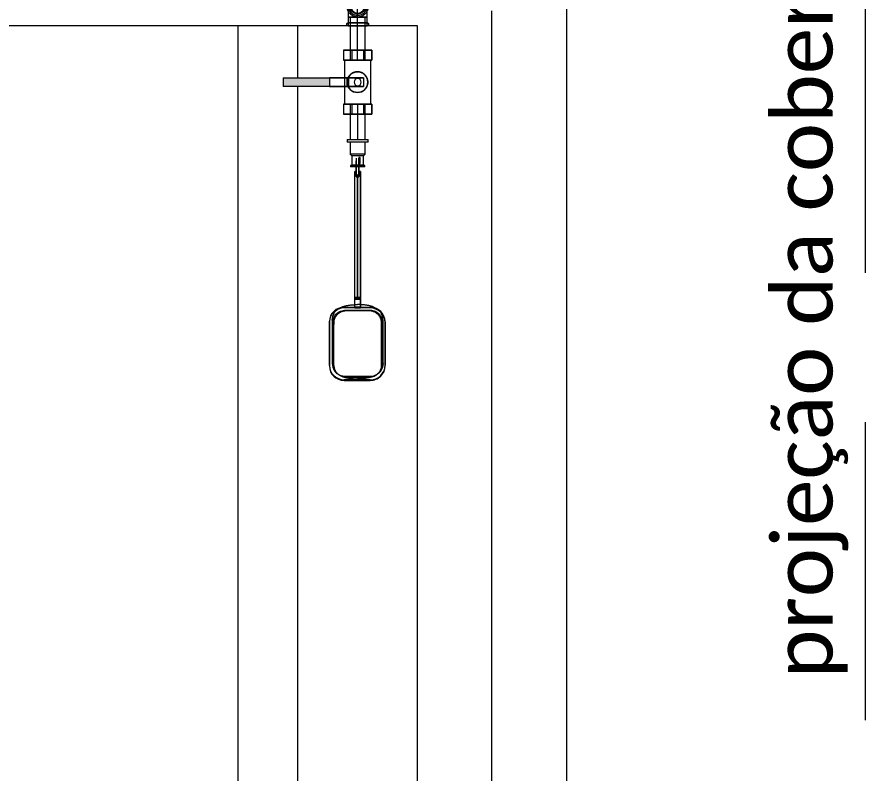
# Model space of a CAD drawing. Header units: metres. Extents: x 149 to 429, y -3 to 162.
# Drawn here: x 347.394 to 348.814, y 101.961 to 103.229 of the extents above; entities that cross this region are included whole.
import ezdxf

# ---------------------------------------------------------------- set-up
doc = ezdxf.new("R2010")
doc.units = ezdxf.units.M
doc.linetypes.add('IMPORT-Dashed _3_', pattern=[0.75, 0.5, -0.25])
doc.layers.add('1053_ARQ_BASE_MATADOURO_dwg', color=7, linetype='Continuous', lineweight=5, true_color=0x767676)
for name, color, linetype, lineweight in [('A-PROJEÇÃO', 7, 'IMPORT-Dashed _3_', 15), ('A-TEXTO1', 7, 'Continuous', 5), ('A-VISTA01', 7, 'Continuous', 20), ('A-VISTA04', 7, 'Continuous', 5), ('A-VISTA06', 7, 'Continuous', 5), ('P-PIPE', 7, 'Continuous', 5), ('P-PIPE-CNTR', 7, 'Continuous', 5), ('P-SANR-FIXT', 7, 'Continuous', 5)]:
    doc.layers.add(name, color=color, linetype=linetype, lineweight=lineweight)
doc.styles.add('Calibri', font='calibri.ttf', dxfattribs={"height": 0.1})

# ---------------------------------------------------------------- blocks, each defined once
blk = doc.blocks.new('RES_Torneira de Boia haste ABS Fortlev - RES_Torneira de Boia haste ABS Fortlev-V104-TÉRREO 1_20 - Dependente 2')
at = {"layer": 'P-SANR-FIXT', "color": 9, "true_color": 0xc0c0c0}
for p, q in [((-0.0178, 0), (-0.0178, -0.0049)), ((0.0178, -0.0049), (0.0178, 0)), ((-0.0178, 0), (0.0178, 0)), ((-0.0178, 0), (0.0178, 0)), ((0.0178, -0.0049), (-0.0178, -0.0049)), ((0.0178, -0.0049), (-0.0178, -0.0049)), ((-0.0128, -0.0049), (-0.0128, -0.025)), ((0.0128, -0.0049), (-0.0128, -0.0049)), ((0.0128, -0.0049), (-0.0128, -0.0049)), ((0.0128, -0.025), (0.0128, -0.0049)), ((-0.0128, -0.025), (-0.01, -0.0278)), ((0.0128, -0.025), (-0.0128, -0.025)), ((0.0128, -0.025), (-0.0128, -0.025)), ((-0.01, -0.0278), (-0.01, -0.0433)), ((0.01, -0.0278), (-0.01, -0.0278)), ((0.01, -0.0278), (-0.01, -0.0278)), ((0.01, -0.0278), (0.0128, -0.025)), ((0.01, -0.0433), (0.01, -0.0278)), ((-0.0025, -0.0317), (-0.0025, -0.0359)), ((-0.0025, -0.0332), (-0.0025, -0.0536)), ((-0.0025, -0.0585), (-0.0025, -0.0359)), ((0.0022, -0.0302), (0.0022, -0.0406)), ((0.0022, -0.0302), (0.0022, -0.0308)), ((0.0022, -0.0308), (0.0022, -0.0352)), ((0.0022, -0.0359), (0.0022, -0.0317)), ((0.0022, -0.0352), (0.0022, -0.0332)), ((0.0022, -0.0401), (0.0022, -0.0352)), ((0.0022, -0.0536), (0.0022, -0.0352)), ((0.0022, -0.0359), (0.0022, -0.0403)), ((0.0022, -0.0403), (0.0022, -0.0401)), ((0.0022, -0.0403), (0.0022, -0.0406)), ((0.0022, -0.0403), (0.0022, -0.0585)), ((0.004, -0.0407), (0.004, -0.0302)), ((0.004, -0.0308), (0.004, -0.0302)), ((0.004, -0.0401), (0.004, -0.0308)), ((0.004, -0.0407), (0.004, -0.0401)), ((-0.01, -0.0433), (-0.0119, -0.0438)), ((-0.0119, -0.0438), (-0.0119, -0.0461)), ((0.0119, -0.0438), (-0.0119, -0.0438)), ((0.0119, -0.0438), (-0.0119, -0.0438)), ((0.0119, -0.0461), (-0.0119, -0.0461)), ((0.0119, -0.0461), (-0.0119, -0.0461)), ((0.01, -0.0433), (-0.01, -0.0433)), ((0.01, -0.0433), (-0.01, -0.0433)), ((-0.0048, -0.0539), (-0.0048, -0.0541)), ((-0.0025, -0.0539), (-0.0048, -0.0539)), ((-0.0048, -0.2664), (-0.0048, -0.0539)), ((-0.0048, -0.0541), (-0.0025, -0.0541)), ((-0.0048, -0.2666), (-0.0048, -0.0541)), ((-0.0025, -0.0536), (-0.0025, -0.0624)), ((-0.0025, -0.0624), (-0.0025, -0.0539)), ((-0.0025, -0.0539), (-0.0025, -0.0541)), ((-0.0025, -0.0541), (-0.0025, -0.0626)), ((0.0022, -0.0541), (0.0022, -0.0539)), ((0.0048, -0.0539), (0.0022, -0.0539)), ((0.0022, -0.0626), (0.0022, -0.0541)), ((0.0022, -0.0541), (0.0048, -0.0541)), ((0.0048, -0.0541), (0.0048, -0.0539)), ((0.0048, -0.2666), (0.0048, -0.0541)), ((0.0119, -0.0438), (0.01, -0.0433)), ((0.0119, -0.0461), (0.0119, -0.0438)), ((-0.0025, -0.0585), (-0.0025, -0.0625)), ((-0.0005, -0.0624), (-0.0025, -0.0624)), ((-0.0025, -0.0626), (-0.0005, -0.0626)), ((0.0005, -0.0597), (-0.0005, -0.0597)), ((-0.0005, -0.0597), (-0.0005, -0.0624)), ((-0.0005, -0.2653), (-0.0005, -0.0597)), ((-0.0005, -0.061), (-0.0005, -0.0626)), ((-0.0005, -0.061), (0.0005, -0.061)), ((-0.0005, -0.2677), (-0.0005, -0.061)), ((-0.0005, -0.2664), (-0.0005, -0.0624)), ((-0.0005, -0.2666), (-0.0005, -0.0626)), ((0.0005, -0.0624), (0.0005, -0.0597)), ((0.0005, -0.2653), (0.0005, -0.0597)), ((0.0005, -0.0626), (0.0005, -0.061)), ((0.0005, -0.2677), (0.0005, -0.061)), ((0.0022, -0.0624), (0.0005, -0.0624)), ((0.0005, -0.2664), (0.0005, -0.0624)), ((0.0005, -0.0626), (0.0022, -0.0626)), ((0.0005, -0.2666), (0.0005, -0.0626)), ((0.0022, -0.0625), (0.0022, -0.0585)), ((0.0048, -0.2652), (-0.0048, -0.2652)), ((-0.0048, -0.2807), (-0.0048, -0.2652)), ((-0.0005, -0.2666), (-0.0048, -0.2666)), ((-0.0048, -0.2677), (0.0048, -0.2677)), ((-0.0048, -0.2832), (-0.0048, -0.2677)), ((-0.0005, -0.2653), (0.0005, -0.2653)), ((-0.0005, -0.2677), (-0.0005, -0.2666)), ((0.0005, -0.2677), (-0.0005, -0.2677)), ((0.0048, -0.2666), (0.0005, -0.2666)), ((0.0005, -0.2666), (0.0005, -0.2677)), ((0.0048, -0.2807), (0.0048, -0.2666)), ((0.0048, -0.2677), (0.0048, -0.2832)), ((-0.0229, -0.2815), (-0.0048, -0.2815)), ((-0.0048, -0.2826), (-0.0229, -0.2826)), ((-0.0048, -0.2807), (0.0048, -0.2807)), ((-0.0048, -0.2815), (-0.0048, -0.2807)), ((-0.0048, -0.2815), (0.0048, -0.2815)), ((-0.0048, -0.2826), (-0.0048, -0.2815)), ((0.0048, -0.2826), (-0.0048, -0.2826)), ((-0.0048, -0.2832), (-0.0048, -0.2826)), ((0.0048, -0.2832), (-0.0048, -0.2832)), ((0.0048, -0.2807), (0.0048, -0.2815)), ((0.0048, -0.2815), (0.0209, -0.2815)), ((0.0048, -0.2815), (0.0048, -0.2826)), ((0.0209, -0.2826), (0.0048, -0.2826)), ((0.0048, -0.2826), (0.0048, -0.2832)), ((-0.0198, -0.2864), (0, -0.2864)), ((0, -0.2875), (-0.0169, -0.2875)), ((0, -0.2864), (0.0198, -0.2864)), ((0.0169, -0.2875), (0, -0.2875)), ((-0.0472, -0.305), (-0.0472, -0.3061)), ((-0.0472, -0.3791), (-0.0472, -0.305)), ((-0.0472, -0.3061), (-0.0472, -0.3802)), ((-0.0427, -0.3029), (-0.0427, -0.3756)), ((-0.0412, -0.3785), (-0.0412, -0.3057)), ((-0.0403, -0.3126), (-0.0403, -0.3777)), ((-0.0399, -0.3068), (-0.0399, -0.3088)), ((0.0399, -0.3795), (0.0399, -0.3068)), ((0.0412, -0.3057), (0.0412, -0.3785)), ((0.0427, -0.3756), (0.0427, -0.3029)), ((0.0461, -0.3069), (0.0461, -0.3058)), ((0.0461, -0.3058), (0.0461, -0.3788)), ((0.0461, -0.3798), (0.0461, -0.3069)), ((-0.0403, -0.3779), (-0.0403, -0.3128)), ((0, -0.3978), (-0.0198, -0.3978)), ((0.0198, -0.3978), (0, -0.3978)), ((0.0209, -0.4031), (-0.0225, -0.4031)), ((-0.0225, -0.4041), (0.0209, -0.4041)), ((-0.0169, -0.3988), (0, -0.3988)), ((0, -0.3988), (0.0169, -0.3988))]:
    blk.add_line(p, q, dxfattribs=at)
at = {"layer": 'P-SANR-FIXT', "color": 254, "true_color": 0xd3d3d3}
for p, q in [((0.0022, -0.0624), (0.0022, -0.0536)), ((0.0022, -0.0539), (0.0022, -0.0624)), ((0.0048, -0.0541), (0.0048, -0.2664)), ((-0.0048, -0.2652), (-0.0048, -0.2677)), ((-0.0048, -0.2666), (-0.0048, -0.2664)), ((-0.0048, -0.2664), (-0.0005, -0.2664)), ((-0.0005, -0.2664), (-0.0005, -0.2653)), ((0.0005, -0.2653), (0.0005, -0.2664)), ((0.0005, -0.2664), (0.0048, -0.2664))]:
    blk.add_line(p, q, dxfattribs=at)
at = {"layer": 'P-SANR-FIXT', "color": 254, "true_color": 0xe0e0e0}
for p, q in [((0.0048, -0.2677), (0.0048, -0.2652)), ((0.0048, -0.2664), (0.0048, -0.2666))]:
    blk.add_line(p, q, dxfattribs=at)
at = {"layer": 'P-SANR-FIXT', "color": 9, "true_color": 0xc0c0c0, "flags": 128}
for points in [[(0.004, -0.0302), (0.0031, -0.0302), (0.0022, -0.0302)], [(0.0022, -0.0406), (0.0031, -0.0407), (0.004, -0.0407)], [(-0.0427, -0.3029), (-0.0424, -0.2996), (-0.0417, -0.2965), (-0.0406, -0.2937), (-0.0393, -0.2914), (-0.038, -0.2894), (-0.0365, -0.2877), (-0.0352, -0.2864), (-0.0338, -0.2853), (-0.0325, -0.2843), (-0.0313, -0.2835), (-0.0301, -0.2829), (-0.029, -0.2823), (-0.0279, -0.2817), (-0.0268, -0.2813), (-0.0258, -0.2809), (-0.0247, -0.2805), (-0.0237, -0.2801), (-0.0227, -0.2798), (-0.0217, -0.2795), (-0.0207, -0.2793), (-0.0196, -0.279), (-0.0186, -0.2788), (-0.0176, -0.2786), (-0.0166, -0.2784), (-0.0155, -0.2782), (-0.0145, -0.278), (-0.0134, -0.2779), (-0.0124, -0.2778), (-0.0113, -0.2776), (-0.0102, -0.2775), (-0.0091, -0.2774), (-0.008, -0.2773), (-0.0069, -0.2772), (-0.0058, -0.2772), (-0.0047, -0.2771), (-0.0036, -0.2771), (-0.0025, -0.277), (-0.0014, -0.277), (-0.0003, -0.277), (0, -0.277)], [(0.0427, -0.3029), (0.0424, -0.2996), (0.0417, -0.2965), (0.0406, -0.2937), (0.0393, -0.2914), (0.038, -0.2894), (0.0365, -0.2877), (0.0352, -0.2864), (0.0338, -0.2853), (0.0325, -0.2843), (0.0313, -0.2835), (0.0301, -0.2829), (0.029, -0.2823), (0.0279, -0.2817), (0.0268, -0.2813), (0.0258, -0.2809), (0.0247, -0.2805), (0.0237, -0.2801), (0.0227, -0.2798), (0.0217, -0.2795), (0.0207, -0.2793), (0.0196, -0.279), (0.0186, -0.2788), (0.0176, -0.2786), (0.0166, -0.2784), (0.0155, -0.2782), (0.0145, -0.278), (0.0134, -0.2779), (0.0124, -0.2778), (0.0113, -0.2776), (0.0102, -0.2775), (0.0091, -0.2774), (0.008, -0.2773), (0.0069, -0.2772), (0.0058, -0.2772), (0.0047, -0.2771), (0.0036, -0.2771), (0.0025, -0.277), (0.0014, -0.277), (0.0003, -0.277), (0, -0.277)], [(-0.0427, -0.3756), (-0.0424, -0.3789), (-0.0417, -0.382), (-0.0406, -0.3848), (-0.0393, -0.3871), (-0.038, -0.3891), (-0.0365, -0.3908), (-0.0352, -0.3921), (-0.034, -0.3931)], [(0.0427, -0.3756), (0.0424, -0.3789), (0.0417, -0.382), (0.0406, -0.3848), (0.0393, -0.3871), (0.038, -0.3891), (0.0365, -0.3908), (0.0352, -0.3921), (0.034, -0.3931)], [(-0.0291, -0.3962), (-0.028, -0.3967), (-0.0269, -0.3972), (-0.0258, -0.3976), (-0.0248, -0.398), (-0.0238, -0.3983), (-0.0227, -0.3987), (-0.0217, -0.3989), (-0.0207, -0.3992), (-0.0197, -0.3995), (-0.0187, -0.3997), (-0.0176, -0.3999), (-0.0166, -0.4001), (-0.0156, -0.4003), (-0.0145, -0.4004), (-0.0135, -0.4006), (-0.0124, -0.4007), (-0.0113, -0.4009), (-0.0103, -0.401), (-0.0092, -0.4011), (-0.0081, -0.4012), (-0.007, -0.4013), (-0.0059, -0.4013), (-0.0048, -0.4014), (-0.0037, -0.4014), (-0.0026, -0.4015), (-0.0015, -0.4015), (-0.0004, -0.4015), (0, -0.4015)], [(0.0291, -0.3962), (0.028, -0.3967), (0.0269, -0.3972), (0.0258, -0.3976), (0.0248, -0.398), (0.0238, -0.3983), (0.0227, -0.3987), (0.0217, -0.3989), (0.0207, -0.3992), (0.0197, -0.3995), (0.0187, -0.3997), (0.0176, -0.3999), (0.0166, -0.4001), (0.0156, -0.4003), (0.0145, -0.4004), (0.0135, -0.4006), (0.0124, -0.4007), (0.0113, -0.4009), (0.0103, -0.401), (0.0092, -0.4011), (0.0081, -0.4012), (0.007, -0.4013), (0.0059, -0.4013), (0.0048, -0.4014), (0.0037, -0.4014), (0.0026, -0.4015), (0.0015, -0.4015), (0.0004, -0.4015), (0, -0.4015)]]:
    blk.add_lwpolyline(points, dxfattribs=at)
at = {"layer": 'P-SANR-FIXT', "color": 9, "true_color": 0xc0c0c0}
for centre, major_axis, start_param, end_param in [((-0.0229, -0.305), (-0.0243, 0), 4.712389, 6.283185), ((-0.0229, -0.3061), (-0.0243, 0), 4.712389, 6.283185), ((0.0209, -0.3058), (0.0252, 0), 0, 1.570796), ((0.0209, -0.3069), (0.0252, 0), 0, 1.570796), ((-0.0162, -0.3128), (-0.0241, 0), 6.10878, 6.283185), ((-0.0225, -0.3791), (0.0248, 0), 3.141593, 4.712389), ((-0.0225, -0.3802), (0.0248, 0), 3.141593, 4.712389), ((-0.0206, -0.3779), (0.0197, 0), 3.141593, 3.414756), ((0.0209, -0.3788), (-0.0252, 0), 1.570796, 3.141593), ((0.0209, -0.3798), (-0.0252, 0), 1.570796, 3.141593)]:
    blk.add_ellipse(centre, major_axis=major_axis, ratio=0.965926, start_param=start_param, end_param=end_param, dxfattribs=at)
for points, knots in [([(-0.0412, -0.3057), (-0.0412, -0.3034), (-0.0403, -0.299), (-0.0371, -0.2937), (-0.033, -0.2902), (-0.0289, -0.288), (-0.0244, -0.2867), (-0.0214, -0.2864), (-0.0198, -0.2864)], [-1, -1, -1, -1, -0.785714, -0.571429, -0.428571, -0.285714, -0.142857, 0, 0, 0, 0]), ([(-0.0169, -0.2875), (-0.0182, -0.2874), (-0.02, -0.2875), (-0.0223, -0.2879), (-0.0241, -0.2883), (-0.0259, -0.2888), (-0.0282, -0.2896), (-0.0305, -0.2908), (-0.0328, -0.2924), (-0.0352, -0.2945), (-0.0376, -0.2977), (-0.0395, -0.3021), (-0.0399, -0.3052), (-0.0399, -0.3068)], [-1, -1, -1, -1, -0.892857, -0.839286, -0.785714, -0.732143, -0.678571, -0.571429, -0.5, -0.428571, -0.285714, -0.142857, 0, 0, 0, 0]), ([(0.0399, -0.3068), (0.0399, -0.3056), (0.0397, -0.3032), (0.0386, -0.2999), (0.0369, -0.2967), (0.0344, -0.2936), (0.0315, -0.2914), (0.0287, -0.2899), (0.0265, -0.2889), (0.0241, -0.2882), (0.021, -0.2876), (0.0186, -0.2874), (0.0169, -0.2875)], [-1, -1, -1, -1, -0.892857, -0.785714, -0.678571, -0.571429, -0.428571, -0.357143, -0.285714, -0.214286, -0.142857, 0, 0, 0, 0]), ([(0.0198, -0.2864), (0.0221, -0.2864), (0.025, -0.2868), (0.0283, -0.2879), (0.0305, -0.2888), (0.0333, -0.2905), (0.0365, -0.2932), (0.0392, -0.297), (0.0408, -0.3012), (0.0412, -0.3042), (0.0412, -0.3057)], [-1, -1, -1, -1, -0.785714, -0.732143, -0.678571, -0.571429, -0.428571, -0.285714, -0.142857, 0, 0, 0, 0]), ([(-0.0198, -0.3978), (-0.0221, -0.3978), (-0.025, -0.3974), (-0.0283, -0.3963), (-0.0305, -0.3954), (-0.0333, -0.3938), (-0.0365, -0.391), (-0.0392, -0.3872), (-0.0408, -0.383), (-0.0412, -0.38), (-0.0412, -0.3785)], [-1, -1, -1, -1, -0.785714, -0.732143, -0.678571, -0.571429, -0.428571, -0.285714, -0.142857, 0, 0, 0, 0]), ([(-0.0395, -0.3831), (-0.0392, -0.3847), (-0.0381, -0.3877), (-0.0352, -0.3918), (-0.032, -0.3945), (-0.0291, -0.3962), (-0.0268, -0.3972), (-0.0244, -0.398), (-0.0211, -0.3987), (-0.0186, -0.3989), (-0.0169, -0.3988)], [-1, -1, -1, -1, -0.833333, -0.666667, -0.5, -0.416667, -0.333333, -0.25, -0.166667, 0, 0, 0, 0]), ([(0.0169, -0.3988), (0.0182, -0.3988), (0.02, -0.3988), (0.0223, -0.3984), (0.0241, -0.398), (0.0259, -0.3975), (0.0282, -0.3967), (0.0305, -0.3955), (0.0328, -0.3939), (0.0352, -0.3918), (0.0376, -0.3886), (0.0395, -0.3842), (0.0399, -0.3811), (0.0399, -0.3795)], [-1, -1, -1, -1, -0.892857, -0.839286, -0.785714, -0.732143, -0.678571, -0.571429, -0.5, -0.428571, -0.285714, -0.142857, 0, 0, 0, 0]), ([(0.0412, -0.3785), (0.0412, -0.3808), (0.0403, -0.3852), (0.0371, -0.3905), (0.033, -0.394), (0.0289, -0.3962), (0.0244, -0.3975), (0.0213, -0.3978), (0.0198, -0.3978)], [-1, -1, -1, -1, -0.785714, -0.571429, -0.428571, -0.285714, -0.142857, 0, 0, 0, 0])]:
    blk.add_open_spline(points, degree=3, knots=knots, dxfattribs=at)
for points in [[(-0.0399, -0.3088), (-0.04, -0.3093), (-0.0402, -0.3105), (-0.0403, -0.3118), (-0.0403, -0.3126)], [(-0.0403, -0.3777), (-0.0403, -0.3779), (-0.0403, -0.3785), (-0.0402, -0.379), (-0.0402, -0.3793)], [(-0.0402, -0.3793), (-0.0402, -0.3799), (-0.04, -0.3812), (-0.0397, -0.3825), (-0.0395, -0.3831)]]:
    blk.add_open_spline(points, degree=3, dxfattribs=at)
blk = doc.blocks.new('Valvula esfera BSP-PN30 - Válvula Esfera BSP - TupyValve - Válvula Esfera BSP TupyValve PN30 Plena-V105-TÉRREO 1_20 - Dependente 2')
at = {"layer": 'P-PIPE', "true_color": 0x7f7f7f}
blk.add_hatch(color=8, dxfattribs=at).paths.add_polyline_path([(-0.0474, 0.0295), (-0.0474, 0.0445), (-0.125, 0.0445), (-0.125, 0.0295)])
at = {"layer": 'P-PIPE'}
for p, q in [((-0.0099, 0.0905), (-0.0237, 0.0905)), ((-0.0237, 0.0905), (-0.0097, 0.0905)), ((-0.0237, 0.0905), (-0.0237, 0.074)), ((-0.0237, 0.0905), (-0.0237, 0.074)), ((-0.0174, 0.0905), (0.0174, 0.0905)), ((-0.0174, 0.0905), (0.0174, 0.0905)), ((0.0097, 0.0905), (-0.0099, 0.0905)), ((-0.0099, 0.0905), (-0.0099, 0.074)), ((-0.0097, 0.0905), (0.0099, 0.0905)), ((-0.0097, 0.0905), (-0.0097, 0.074)), ((0.0237, 0.0905), (0.0097, 0.0905)), ((0.0097, 0.0905), (0.0097, 0.074)), ((0.0099, 0.0905), (0.0237, 0.0905)), ((0.0099, 0.0905), (0.0099, 0.074)), ((0.0237, 0.074), (0.0237, 0.0905)), ((0.0237, 0.0905), (0.0237, 0.074)), ((-0.0097, 0.074), (-0.0237, 0.074)), ((-0.0237, 0.074), (-0.0099, 0.074)), ((-0.0218, 0.074), (-0.0218, 0)), ((-0.0218, 0.074), (0.0218, 0.074)), ((-0.0218, 0.074), (0.0218, 0.074)), ((0.0174, 0.074), (-0.0174, 0.074)), ((0.0174, 0.074), (-0.0174, 0.074)), ((-0.0099, 0.074), (0.0097, 0.074)), ((0.0099, 0.074), (-0.0097, 0.074)), ((0.0097, 0.074), (0.0237, 0.074)), ((0.0237, 0.074), (0.0099, 0.074)), ((0.0218, 0), (0.0218, 0.074)), ((-0.125, 0.0445), (-0.0474, 0.0445)), ((-0.125, 0.0445), (-0.125, 0.0295)), ((-0.0174, 0.0445), (-0.0474, 0.0445)), ((-0.0474, 0.0445), (-0.0154, 0.0445)), ((-0.0474, 0.0445), (-0.0474, 0.0295)), ((0.01, 0.0445), (-0.0174, 0.0445)), ((-0.0174, 0.0295), (-0.0174, 0.0445)), ((-0.0154, 0.0445), (0.01, 0.0445)), ((-0.0154, 0.0445), (-0.0154, 0.0295)), ((0.01, 0.0445), (0.01, 0.0295)), ((0.01, 0.0445), (0.01, 0.0295)), ((-0.0474, 0.0295), (-0.125, 0.0295)), ((-0.0154, 0.0295), (-0.0474, 0.0295)), ((-0.0474, 0.0295), (-0.0174, 0.0295)), ((-0.0174, 0.0295), (0.01, 0.0295)), ((0.01, 0.0295), (-0.0154, 0.0295)), ((-0.0096, 0), (-0.0237, 0)), ((-0.0237, 0), (-0.01, 0)), ((-0.0237, 0), (-0.0237, -0.0165)), ((-0.0237, 0), (-0.0237, -0.0165)), ((0.0218, 0), (-0.0218, 0)), ((0.0218, 0), (-0.0218, 0)), ((-0.0174, 0), (0.0174, 0)), ((-0.0174, 0), (0.0174, 0)), ((-0.01, 0), (0.0096, 0)), ((-0.01, 0), (-0.01, -0.0165)), ((0.01, 0), (-0.0096, 0)), ((-0.0096, 0), (-0.0096, -0.0165)), ((0.0096, 0), (0.0237, 0)), ((0.0096, 0), (0.0096, -0.0165)), ((0.0237, 0), (0.01, 0)), ((0.01, 0), (0.01, -0.0165)), ((0.0237, -0.0165), (0.0237, 0)), ((0.0237, 0), (0.0237, -0.0165)), ((-0.01, -0.0165), (-0.0237, -0.0165)), ((-0.0237, -0.0165), (-0.0096, -0.0165)), ((0.0174, -0.0165), (-0.0174, -0.0165)), ((0.0174, -0.0165), (-0.0174, -0.0165)), ((0.0096, -0.0165), (-0.01, -0.0165)), ((-0.0096, -0.0165), (0.01, -0.0165)), ((0.0237, -0.0165), (0.0096, -0.0165)), ((0.01, -0.0165), (0.0237, -0.0165))]:
    blk.add_line(p, q, dxfattribs=at)
for centre, radius, start, end in [((-0.0003, 0.037), 0.0174, 360, 180), ((0, 0.037), 0.006, 0, 180), ((0, 0.037), 0.006, 360, 180), ((0, 0.037), 0.006, 0, 180), ((0, 0.037), 0.006, 0, 180), ((-0.0003, 0.037), 0.0174, 180, 360), ((0, 0.037), 0.006, 180, 360), ((0, 0.037), 0.006, 180, 360), ((0, 0.037), 0.006, 180, 360), ((0, 0.037), 0.006, 180, 360)]:
    blk.add_arc(centre, radius, start, end, dxfattribs=at)
for points, knots in [([(-0.0177, 0.037), (-0.0177, 0.0381), (-0.0175, 0.0397), (-0.0171, 0.0415), (-0.0169, 0.0424), (-0.0166, 0.0433), (-0.0161, 0.0445), (-0.0154, 0.0458), (-0.0146, 0.047), (-0.0138, 0.0481), (-0.0128, 0.0492), (-0.0114, 0.0505), (-0.0098, 0.0516), (-0.0081, 0.0526), (-0.0067, 0.0532), (-0.0052, 0.0537), (-0.0032, 0.0542), (-0.001, 0.0544), (0.0011, 0.0543), (0.0032, 0.0541), (0.0053, 0.0535), (0.0072, 0.0527), (0.009, 0.0518), (0.0106, 0.0506), (0.012, 0.0493), (0.013, 0.0482), (0.0139, 0.047), (0.0147, 0.0458), (0.0154, 0.0445), (0.016, 0.0431), (0.0164, 0.0417), (0.0168, 0.0397), (0.017, 0.0381), (0.0171, 0.037)], [0, 0, 0, 0, 0.055556, 0.083333, 0.097222, 0.111111, 0.138889, 0.166667, 0.194444, 0.222222, 0.25, 0.277778, 0.333333, 0.361111, 0.388889, 0.416667, 0.444444, 0.5, 0.527778, 0.555556, 0.611111, 0.638889, 0.666667, 0.722222, 0.75, 0.777778, 0.805556, 0.833333, 0.861111, 0.888889, 0.916667, 0.944444, 1, 1, 1, 1]), ([(0.0171, 0.037), (0.017, 0.0359), (0.0168, 0.0343), (0.0164, 0.0323), (0.016, 0.0309), (0.0154, 0.0295), (0.0147, 0.0282), (0.0139, 0.027), (0.013, 0.0258), (0.012, 0.0247), (0.0106, 0.0234), (0.009, 0.0222), (0.0072, 0.0213), (0.0058, 0.0207), (0.0042, 0.0202), (0.0022, 0.0197), (0.0001, 0.0196), (-0.0021, 0.0197), (-0.0042, 0.02), (-0.0062, 0.0206), (-0.0081, 0.0214), (-0.0098, 0.0224), (-0.0114, 0.0235), (-0.0128, 0.0248), (-0.0138, 0.0259), (-0.0146, 0.027), (-0.0154, 0.0282), (-0.0161, 0.0295), (-0.0166, 0.0307), (-0.0169, 0.0316), (-0.0171, 0.0325), (-0.0175, 0.0343), (-0.0177, 0.0359), (-0.0177, 0.037)], [0, 0, 0, 0, 0.055556, 0.083333, 0.111111, 0.138889, 0.166667, 0.194444, 0.222222, 0.25, 0.277778, 0.333333, 0.361111, 0.388889, 0.416667, 0.444444, 0.5, 0.527778, 0.555556, 0.611111, 0.638889, 0.666667, 0.722222, 0.75, 0.777778, 0.805556, 0.833333, 0.861111, 0.888889, 0.902778, 0.916667, 0.944444, 1, 1, 1, 1])]:
    blk.add_open_spline(points, degree=3, knots=knots, dxfattribs=at)
blk = doc.blocks.new('AÇO_Cotovelo 90 45 - AÇO_Cotovelo 90 45-V106-TÉRREO 1_20 - Dependente 2')
at = {"layer": 'P-PIPE'}
for p, q in [((141.5436, 103.2287), (141.5436, 103.2142)), ((141.5594, 103.2287), (141.5436, 103.2287)), ((141.5436, 103.2287), (141.5594, 103.2287)), ((141.5594, 103.2287), (141.5474, 103.2287)), ((141.5715, 103.2287), (141.5594, 103.2287)), ((141.5752, 103.2287), (141.5594, 103.2287)), ((141.5594, 103.2287), (141.5752, 103.2287)), ((141.5752, 103.2142), (141.5752, 103.2287)), ((141.5436, 103.2142), (141.5594, 103.2142)), ((141.5594, 103.2142), (141.5474, 103.2142)), ((141.5594, 103.2142), (141.5752, 103.2142)), ((141.5715, 103.2142), (141.5594, 103.2142))]:
    blk.add_line(p, q, dxfattribs=at)
at = {"layer": 'P-PIPE', "flags": 128}
for points in [[(141.5594, 103.2658), (141.5587, 103.2658), (141.5579, 103.2657), (141.5572, 103.2657), (141.5565, 103.2656), (141.5558, 103.2654), (141.5551, 103.2653), (141.5544, 103.2651), (141.5537, 103.2649), (141.553, 103.2646), (141.5523, 103.2643), (141.5516, 103.264), (141.551, 103.2637), (141.5503, 103.2634), (141.5497, 103.263), (141.5491, 103.2626), (141.5485, 103.2622), (141.5479, 103.2617), (141.5473, 103.2612), (141.5468, 103.2607), (141.5463, 103.2602), (141.5458, 103.2597), (141.5453, 103.2591), (141.5448, 103.2586), (141.5444, 103.258), (141.544, 103.2574), (141.5436, 103.2567), (141.5433, 103.2561), (141.5429, 103.2555), (141.5426, 103.2548), (141.5424, 103.2541), (141.5421, 103.2534), (141.5419, 103.2527), (141.5417, 103.252), (141.5415, 103.2513), (141.5414, 103.2506), (141.5413, 103.2499), (141.5412, 103.2491), (141.5411, 103.2484), (141.5411, 103.2477), (141.5411, 103.2469), (141.5412, 103.2462), (141.5412, 103.2455), (141.5413, 103.2448), (141.5414, 103.244), (141.5416, 103.2433), (141.5418, 103.2426), (141.542, 103.2419), (141.5422, 103.2412), (141.5425, 103.2405), (141.5428, 103.2399), (141.5431, 103.2392), (141.5434, 103.2386), (141.5438, 103.2379), (141.5442, 103.2373), (141.5446, 103.2367), (141.5451, 103.2361), (141.5455, 103.2356), (141.546, 103.235), (141.5465, 103.2345), (141.547, 103.234), (141.5476, 103.2335), (141.5482, 103.233), (141.5488, 103.2326), (141.5494, 103.2322), (141.55, 103.2318), (141.5506, 103.2314), (141.5513, 103.2311), (141.5519, 103.2308), (141.5526, 103.2305), (141.5533, 103.2302), (141.554, 103.23), (141.5547, 103.2298), (141.5554, 103.2296), (141.5561, 103.2295), (141.5568, 103.2294), (141.5576, 103.2293), (141.5583, 103.2292), (141.559, 103.2292), (141.5594, 103.2292)], [(141.5594, 103.2292), (141.5601, 103.2292), (141.5609, 103.2292), (141.5616, 103.2293), (141.5623, 103.2294), (141.563, 103.2295), (141.5638, 103.2297), (141.5645, 103.2299), (141.5652, 103.2301), (141.5659, 103.2304), (141.5665, 103.2306), (141.5672, 103.2309), (141.5679, 103.2313), (141.5685, 103.2316), (141.5691, 103.232), (141.5697, 103.2324), (141.5703, 103.2328), (141.5709, 103.2333), (141.5715, 103.2337), (141.572, 103.2342), (141.5725, 103.2347), (141.573, 103.2353), (141.5735, 103.2358), (141.574, 103.2364), (141.5744, 103.237), (141.5748, 103.2376), (141.5752, 103.2382), (141.5755, 103.2389), (141.5759, 103.2395), (141.5762, 103.2402), (141.5765, 103.2409), (141.5767, 103.2415), (141.5769, 103.2422), (141.5771, 103.2429), (141.5773, 103.2437), (141.5774, 103.2444), (141.5776, 103.2451), (141.5776, 103.2458), (141.5777, 103.2466), (141.5777, 103.2473), (141.5777, 103.248), (141.5777, 103.2487), (141.5776, 103.2495), (141.5775, 103.2502), (141.5774, 103.2509), (141.5772, 103.2516), (141.577, 103.2524), (141.5768, 103.2531), (141.5766, 103.2537), (141.5763, 103.2544), (141.576, 103.2551), (141.5757, 103.2558), (141.5754, 103.2564), (141.575, 103.257), (141.5746, 103.2577), (141.5742, 103.2583), (141.5738, 103.2588), (141.5733, 103.2594), (141.5728, 103.2599), (141.5723, 103.2605), (141.5718, 103.261), (141.5712, 103.2615), (141.5707, 103.2619), (141.5701, 103.2624), (141.5695, 103.2628), (141.5688, 103.2632), (141.5682, 103.2635), (141.5676, 103.2639), (141.5669, 103.2642), (141.5662, 103.2645), (141.5655, 103.2647), (141.5648, 103.265), (141.5641, 103.2652), (141.5634, 103.2653), (141.5627, 103.2655), (141.562, 103.2656), (141.5613, 103.2657), (141.5605, 103.2657), (141.5598, 103.2658), (141.5594, 103.2658)], [(141.5594, 103.2342), (141.5589, 103.2342), (141.5583, 103.2342), (141.5578, 103.2343), (141.5573, 103.2344), (141.5568, 103.2344), (141.5562, 103.2346), (141.5557, 103.2347), (141.5552, 103.2349), (141.5547, 103.235), (141.5542, 103.2352), (141.5537, 103.2355), (141.5533, 103.2357), (141.5528, 103.2359), (141.5523, 103.2362), (141.5519, 103.2365), (141.5515, 103.2368), (141.551, 103.2371), (141.5506, 103.2375), (141.5502, 103.2378), (141.5499, 103.2382), (141.5495, 103.2386), (141.5492, 103.239), (141.5488, 103.2394), (141.5485, 103.2399), (141.5482, 103.2403), (141.5479, 103.2408), (141.5477, 103.2412), (141.5474, 103.2417), (141.5472, 103.2422), (141.547, 103.2427), (141.5468, 103.2432), (141.5467, 103.2437), (141.5465, 103.2442), (141.5464, 103.2447), (141.5463, 103.2452), (141.5462, 103.2457), (141.5462, 103.2463), (141.5461, 103.2468), (141.5461, 103.2473), (141.5461, 103.2479), (141.5461, 103.2484), (141.5462, 103.2489), (141.5463, 103.2495), (141.5463, 103.25), (141.5465, 103.2505), (141.5466, 103.251), (141.5467, 103.2515), (141.5469, 103.252), (141.5471, 103.2525), (141.5473, 103.253), (141.5475, 103.2535), (141.5478, 103.254), (141.5481, 103.2544), (141.5484, 103.2549), (141.5487, 103.2553), (141.549, 103.2557), (141.5493, 103.2561), (141.5497, 103.2565), (141.55, 103.2569), (141.5504, 103.2573), (141.5508, 103.2576), (141.5512, 103.258), (141.5517, 103.2583), (141.5521, 103.2586), (141.5526, 103.2589), (141.553, 103.2591), (141.5535, 103.2594), (141.554, 103.2596), (141.5545, 103.2598), (141.555, 103.26), (141.5555, 103.2602), (141.556, 103.2603), (141.5565, 103.2605), (141.557, 103.2606), (141.5575, 103.2607), (141.5581, 103.2607), (141.5586, 103.2608), (141.5591, 103.2608), (141.5594, 103.2608)], [(141.5594, 103.2608), (141.5599, 103.2608), (141.5605, 103.2607), (141.561, 103.2607), (141.5615, 103.2606), (141.5621, 103.2605), (141.5626, 103.2604), (141.5631, 103.2603), (141.5636, 103.2601), (141.5641, 103.2599), (141.5646, 103.2597), (141.5651, 103.2595), (141.5655, 103.2593), (141.566, 103.259), (141.5665, 103.2588), (141.5669, 103.2585), (141.5674, 103.2582), (141.5678, 103.2578), (141.5682, 103.2575), (141.5686, 103.2571), (141.5689, 103.2568), (141.5693, 103.2564), (141.5697, 103.256), (141.57, 103.2555), (141.5703, 103.2551), (141.5706, 103.2547), (141.5709, 103.2542), (141.5711, 103.2538), (141.5714, 103.2533), (141.5716, 103.2528), (141.5718, 103.2523), (141.572, 103.2518), (141.5721, 103.2513), (141.5723, 103.2508), (141.5724, 103.2503), (141.5725, 103.2497), (141.5726, 103.2492), (141.5727, 103.2487), (141.5727, 103.2482), (141.5727, 103.2476), (141.5727, 103.2471), (141.5727, 103.2466), (141.5726, 103.246), (141.5726, 103.2455), (141.5725, 103.245), (141.5724, 103.2445), (141.5722, 103.2439), (141.5721, 103.2434), (141.5719, 103.2429), (141.5717, 103.2424), (141.5715, 103.2419), (141.5713, 103.2415), (141.571, 103.241), (141.5708, 103.2405), (141.5705, 103.2401), (141.5702, 103.2397), (141.5698, 103.2392), (141.5695, 103.2388), (141.5691, 103.2384), (141.5688, 103.238), (141.5684, 103.2377), (141.568, 103.2373), (141.5676, 103.237), (141.5672, 103.2367), (141.5667, 103.2364), (141.5663, 103.2361), (141.5658, 103.2358), (141.5653, 103.2356), (141.5649, 103.2353), (141.5644, 103.2351), (141.5639, 103.235), (141.5634, 103.2348), (141.5628, 103.2346), (141.5623, 103.2345), (141.5618, 103.2344), (141.5613, 103.2343), (141.5608, 103.2343), (141.5602, 103.2342), (141.5597, 103.2342), (141.5594, 103.2342)], [(141.5436, 103.2475), (141.5436, 103.2474), (141.5436, 103.2473), (141.5436, 103.2472), (141.5436, 103.2471), (141.5436, 103.2469), (141.5436, 103.2468), (141.5436, 103.2465), (141.5436, 103.2463), (141.5436, 103.246), (141.5436, 103.2457), (141.5436, 103.2454), (141.5436, 103.245), (141.5436, 103.2446), (141.5436, 103.2442), (141.5436, 103.2438), (141.5436, 103.2433), (141.5436, 103.2428), (141.5436, 103.2423), (141.5436, 103.2418), (141.5436, 103.2412), (141.5436, 103.2407), (141.5436, 103.2401), (141.5436, 103.2395), (141.5436, 103.2388), (141.5436, 103.2382), (141.5436, 103.2375), (141.5436, 103.2369), (141.5436, 103.2362), (141.5436, 103.2355), (141.5436, 103.2348), (141.5436, 103.2341), (141.5436, 103.2334), (141.5436, 103.2326), (141.5436, 103.2319), (141.5436, 103.2311), (141.5436, 103.2304), (141.5436, 103.2296), (141.5436, 103.2289), (141.5436, 103.2287)], [(141.5752, 103.2287), (141.5752, 103.2294), (141.5752, 103.2302), (141.5752, 103.2309), (141.5752, 103.2317), (141.5752, 103.2324), (141.5752, 103.2332), (141.5752, 103.2339), (141.5752, 103.2346), (141.5752, 103.2353), (141.5752, 103.236), (141.5752, 103.2367), (141.5752, 103.2374), (141.5752, 103.238), (141.5752, 103.2387), (141.5752, 103.2393), (141.5752, 103.2399), (141.5752, 103.2405), (141.5752, 103.2411), (141.5752, 103.2416), (141.5752, 103.2422), (141.5752, 103.2427), (141.5752, 103.2432), (141.5752, 103.2436), (141.5752, 103.2441), (141.5752, 103.2445), (141.5752, 103.2449), (141.5752, 103.2453), (141.5752, 103.2456), (141.5752, 103.2459), (141.5752, 103.2462), (141.5752, 103.2465), (141.5752, 103.2467), (141.5752, 103.2469), (141.5752, 103.2471), (141.5752, 103.2472), (141.5752, 103.2473), (141.5752, 103.2474), (141.5752, 103.2475)], [(141.5411, 103.2167), (141.5411, 103.2168), (141.5411, 103.2169), (141.5411, 103.217), (141.5411, 103.2171), (141.5412, 103.2172), (141.5412, 103.2173), (141.5412, 103.2174), (141.5412, 103.2175), (141.5413, 103.2176), (141.5413, 103.2177), (141.5413, 103.2177), (141.5414, 103.2178), (141.5414, 103.2179), (141.5415, 103.218), (141.5415, 103.2181), (141.5416, 103.2182), (141.5417, 103.2183), (141.5417, 103.2183), (141.5418, 103.2184), (141.5419, 103.2185), (141.5419, 103.2185), (141.542, 103.2186), (141.5421, 103.2187), (141.5422, 103.2187), (141.5423, 103.2188), (141.5423, 103.2188), (141.5424, 103.2189), (141.5425, 103.2189), (141.5426, 103.219), (141.5427, 103.219), (141.5428, 103.219), (141.5429, 103.2191), (141.543, 103.2191), (141.5431, 103.2191), (141.5432, 103.2191), (141.5433, 103.2192), (141.5434, 103.2192), (141.5435, 103.2192), (141.5436, 103.2192), (141.5436, 103.2192)], [(141.5436, 103.2142), (141.5435, 103.2142), (141.5434, 103.2142), (141.5433, 103.2142), (141.5432, 103.2142), (141.5431, 103.2142), (141.543, 103.2143), (141.5429, 103.2143), (141.5428, 103.2143), (141.5427, 103.2143), (141.5426, 103.2144), (141.5425, 103.2144), (141.5425, 103.2145), (141.5424, 103.2145), (141.5423, 103.2146), (141.5422, 103.2146), (141.5421, 103.2147), (141.542, 103.2147), (141.542, 103.2148), (141.5419, 103.2149), (141.5418, 103.2149), (141.5417, 103.215), (141.5417, 103.2151), (141.5416, 103.2152), (141.5416, 103.2153), (141.5415, 103.2153), (141.5415, 103.2154), (141.5414, 103.2155), (141.5414, 103.2156), (141.5413, 103.2157), (141.5413, 103.2158), (141.5412, 103.2159), (141.5412, 103.216), (141.5412, 103.2161), (141.5412, 103.2162), (141.5411, 103.2163), (141.5411, 103.2164), (141.5411, 103.2165), (141.5411, 103.2166), (141.5411, 103.2167), (141.5411, 103.2167)], [(141.5594, 103.2192), (141.5588, 103.2192), (141.5581, 103.2192), (141.5575, 103.2192), (141.5569, 103.2192), (141.5563, 103.2192), (141.5557, 103.2192), (141.555, 103.2192), (141.5544, 103.2192), (141.5538, 103.2192), (141.5533, 103.2192), (141.5527, 103.2192), (141.5521, 103.2192), (141.5516, 103.2192), (141.551, 103.2192), (141.5505, 103.2192), (141.55, 103.2192), (141.5495, 103.2192), (141.549, 103.2192), (141.5485, 103.2192), (141.5481, 103.2192), (141.5476, 103.2192), (141.5472, 103.2192), (141.5468, 103.2192), (141.5465, 103.2192), (141.5461, 103.2192), (141.5458, 103.2192), (141.5455, 103.2192), (141.5452, 103.2192), (141.5449, 103.2192), (141.5447, 103.2192), (141.5445, 103.2192), (141.5443, 103.2192), (141.5441, 103.2192), (141.544, 103.2192), (141.5438, 103.2192), (141.5437, 103.2192), (141.5437, 103.2192), (141.5436, 103.2192)], [(141.5436, 103.2192), (141.5437, 103.2192), (141.5437, 103.2192), (141.5438, 103.2192), (141.5439, 103.2192), (141.5441, 103.2192), (141.5442, 103.2192), (141.5444, 103.2192), (141.5446, 103.2192), (141.5449, 103.2192), (141.5451, 103.2192), (141.5454, 103.2192), (141.5457, 103.2192), (141.546, 103.2192), (141.5464, 103.2192), (141.5467, 103.2192), (141.5471, 103.2192), (141.5475, 103.2192), (141.548, 103.2192), (141.5484, 103.2192), (141.5489, 103.2192), (141.5493, 103.2192), (141.5498, 103.2192), (141.5503, 103.2192), (141.5509, 103.2192), (141.5514, 103.2192), (141.552, 103.2192), (141.5525, 103.2192), (141.5531, 103.2192), (141.5537, 103.2192), (141.5543, 103.2192), (141.5549, 103.2192), (141.5555, 103.2192), (141.5561, 103.2192), (141.5567, 103.2192), (141.5573, 103.2192), (141.558, 103.2192), (141.5586, 103.2192), (141.5592, 103.2192), (141.5594, 103.2192)], [(141.5594, 103.2142), (141.5588, 103.2142), (141.5581, 103.2142), (141.5575, 103.2142), (141.5569, 103.2142), (141.5563, 103.2142), (141.5557, 103.2142), (141.555, 103.2142), (141.5544, 103.2142), (141.5538, 103.2142), (141.5533, 103.2142), (141.5527, 103.2142), (141.5521, 103.2142), (141.5516, 103.2142), (141.551, 103.2142), (141.5505, 103.2142), (141.55, 103.2142), (141.5495, 103.2142), (141.549, 103.2142), (141.5485, 103.2142), (141.5481, 103.2142), (141.5476, 103.2142), (141.5472, 103.2142), (141.5468, 103.2142), (141.5465, 103.2142), (141.5461, 103.2142), (141.5458, 103.2142), (141.5455, 103.2142), (141.5452, 103.2142), (141.5449, 103.2142), (141.5447, 103.2142), (141.5445, 103.2142), (141.5443, 103.2142), (141.5441, 103.2142), (141.544, 103.2142), (141.5438, 103.2142), (141.5437, 103.2142), (141.5437, 103.2142), (141.5436, 103.2142)], [(141.5436, 103.2142), (141.5437, 103.2142), (141.5437, 103.2142), (141.5438, 103.2142), (141.5439, 103.2142), (141.5441, 103.2142), (141.5442, 103.2142), (141.5444, 103.2142), (141.5446, 103.2142), (141.5449, 103.2142), (141.5451, 103.2142), (141.5454, 103.2142), (141.5457, 103.2142), (141.546, 103.2142), (141.5464, 103.2142), (141.5467, 103.2142), (141.5471, 103.2142), (141.5475, 103.2142), (141.548, 103.2142), (141.5484, 103.2142), (141.5489, 103.2142), (141.5493, 103.2142), (141.5498, 103.2142), (141.5503, 103.2142), (141.5509, 103.2142), (141.5514, 103.2142), (141.552, 103.2142), (141.5525, 103.2142), (141.5531, 103.2142), (141.5537, 103.2142), (141.5543, 103.2142), (141.5549, 103.2142), (141.5555, 103.2142), (141.5561, 103.2142), (141.5567, 103.2142), (141.5573, 103.2142), (141.558, 103.2142), (141.5586, 103.2142), (141.5592, 103.2142), (141.5594, 103.2142)], [(141.5594, 103.2192), (141.56, 103.2192), (141.5607, 103.2192), (141.5613, 103.2192), (141.5619, 103.2192), (141.5625, 103.2192), (141.5632, 103.2192), (141.5638, 103.2192), (141.5644, 103.2192), (141.565, 103.2192), (141.5656, 103.2192), (141.5661, 103.2192), (141.5667, 103.2192), (141.5673, 103.2192), (141.5678, 103.2192), (141.5683, 103.2192), (141.5688, 103.2192), (141.5693, 103.2192), (141.5698, 103.2192), (141.5703, 103.2192), (141.5707, 103.2192), (141.5712, 103.2192), (141.5716, 103.2192), (141.572, 103.2192), (141.5724, 103.2192), (141.5727, 103.2192), (141.573, 103.2192), (141.5733, 103.2192), (141.5736, 103.2192), (141.5739, 103.2192), (141.5741, 103.2192), (141.5744, 103.2192), (141.5745, 103.2192), (141.5747, 103.2192), (141.5749, 103.2192), (141.575, 103.2192), (141.5751, 103.2192), (141.5751, 103.2192), (141.5752, 103.2192)], [(141.5752, 103.2192), (141.5752, 103.2192), (141.5751, 103.2192), (141.575, 103.2192), (141.5749, 103.2192), (141.5748, 103.2192), (141.5746, 103.2192), (141.5744, 103.2192), (141.5742, 103.2192), (141.574, 103.2192), (141.5737, 103.2192), (141.5734, 103.2192), (141.5731, 103.2192), (141.5728, 103.2192), (141.5724, 103.2192), (141.5721, 103.2192), (141.5717, 103.2192), (141.5713, 103.2192), (141.5709, 103.2192), (141.5704, 103.2192), (141.57, 103.2192), (141.5695, 103.2192), (141.569, 103.2192), (141.5685, 103.2192), (141.5679, 103.2192), (141.5674, 103.2192), (141.5669, 103.2192), (141.5663, 103.2192), (141.5657, 103.2192), (141.5651, 103.2192), (141.5645, 103.2192), (141.5639, 103.2192), (141.5633, 103.2192), (141.5627, 103.2192), (141.5621, 103.2192), (141.5615, 103.2192), (141.5608, 103.2192), (141.5602, 103.2192), (141.5596, 103.2192), (141.5594, 103.2192)], [(141.5594, 103.2142), (141.56, 103.2142), (141.5607, 103.2142), (141.5613, 103.2142), (141.5619, 103.2142), (141.5625, 103.2142), (141.5632, 103.2142), (141.5638, 103.2142), (141.5644, 103.2142), (141.565, 103.2142), (141.5656, 103.2142), (141.5661, 103.2142), (141.5667, 103.2142), (141.5673, 103.2142), (141.5678, 103.2142), (141.5683, 103.2142), (141.5688, 103.2142), (141.5693, 103.2142), (141.5698, 103.2142), (141.5703, 103.2142), (141.5707, 103.2142), (141.5712, 103.2142), (141.5716, 103.2142), (141.572, 103.2142), (141.5724, 103.2142), (141.5727, 103.2142), (141.573, 103.2142), (141.5733, 103.2142), (141.5736, 103.2142), (141.5739, 103.2142), (141.5741, 103.2142), (141.5744, 103.2142), (141.5745, 103.2142), (141.5747, 103.2142), (141.5749, 103.2142), (141.575, 103.2142), (141.5751, 103.2142), (141.5751, 103.2142), (141.5752, 103.2142)], [(141.5752, 103.2142), (141.5752, 103.2142), (141.5751, 103.2142), (141.575, 103.2142), (141.5749, 103.2142), (141.5748, 103.2142), (141.5746, 103.2142), (141.5744, 103.2142), (141.5742, 103.2142), (141.574, 103.2142), (141.5737, 103.2142), (141.5734, 103.2142), (141.5731, 103.2142), (141.5728, 103.2142), (141.5724, 103.2142), (141.5721, 103.2142), (141.5717, 103.2142), (141.5713, 103.2142), (141.5709, 103.2142), (141.5704, 103.2142), (141.57, 103.2142), (141.5695, 103.2142), (141.569, 103.2142), (141.5685, 103.2142), (141.5679, 103.2142), (141.5674, 103.2142), (141.5669, 103.2142), (141.5663, 103.2142), (141.5657, 103.2142), (141.5651, 103.2142), (141.5645, 103.2142), (141.5639, 103.2142), (141.5633, 103.2142), (141.5627, 103.2142), (141.5621, 103.2142), (141.5615, 103.2142), (141.5608, 103.2142), (141.5602, 103.2142), (141.5596, 103.2142), (141.5594, 103.2142)], [(141.5752, 103.2192), (141.5753, 103.2192), (141.5754, 103.2192), (141.5755, 103.2192), (141.5756, 103.2192), (141.5757, 103.2191), (141.5758, 103.2191), (141.5759, 103.2191), (141.576, 103.2191), (141.5761, 103.219), (141.5762, 103.219), (141.5763, 103.2189), (141.5764, 103.2189), (141.5765, 103.2189), (141.5765, 103.2188), (141.5766, 103.2187), (141.5767, 103.2187), (141.5768, 103.2186), (141.5769, 103.2186), (141.5769, 103.2185), (141.577, 103.2184), (141.5771, 103.2184), (141.5771, 103.2183), (141.5772, 103.2182), (141.5773, 103.2181), (141.5773, 103.218), (141.5774, 103.2179), (141.5774, 103.2179), (141.5775, 103.2178), (141.5775, 103.2177), (141.5775, 103.2176), (141.5776, 103.2175), (141.5776, 103.2174), (141.5776, 103.2173), (141.5777, 103.2172), (141.5777, 103.2171), (141.5777, 103.217), (141.5777, 103.2169), (141.5777, 103.2168), (141.5777, 103.2167), (141.5777, 103.2167)], [(141.5777, 103.2167), (141.5777, 103.2166), (141.5777, 103.2165), (141.5777, 103.2164), (141.5777, 103.2163), (141.5777, 103.2162), (141.5776, 103.2161), (141.5776, 103.216), (141.5776, 103.2159), (141.5775, 103.2158), (141.5775, 103.2157), (141.5775, 103.2156), (141.5774, 103.2155), (141.5774, 103.2154), (141.5773, 103.2154), (141.5773, 103.2153), (141.5772, 103.2152), (141.5772, 103.2151), (141.5771, 103.215), (141.577, 103.215), (141.5769, 103.2149), (141.5769, 103.2148), (141.5768, 103.2148), (141.5767, 103.2147), (141.5766, 103.2146), (141.5766, 103.2146), (141.5765, 103.2145), (141.5764, 103.2145), (141.5763, 103.2144), (141.5762, 103.2144), (141.5761, 103.2144), (141.576, 103.2143), (141.5759, 103.2143), (141.5758, 103.2143), (141.5757, 103.2142), (141.5756, 103.2142), (141.5755, 103.2142), (141.5754, 103.2142), (141.5753, 103.2142), (141.5752, 103.2142), (141.5752, 103.2142)]]:
    blk.add_lwpolyline(points, dxfattribs=at)
at = {"layer": 'P-PIPE'}
for radius, start, end in [(0.0158, 90, 270), (0.0158, 90, 270), (0.0158, 90, 270), (0.0121, 90, 270), (0.0121, 90, 270), (0.0158, 270, 90), (0.0158, 270, 90), (0.0158, 270, 90), (0.012, 270, 90), (0.012, 270, 90)]:
    blk.add_arc((141.5594, 103.2475), radius, start, end, dxfattribs=at)
blk = doc.blocks.new('1053_ARQ_BASE_MATADOURO_dwg_arq geral tgov-4039641-TÉRREO 1_20 - Dependente 2')
at = {"layer": 'A-PROJEÇÃO', "color": 253, "true_color": 0xaaaaaa, "flags": 128}
blk.add_lwpolyline([(9.1141, 20.7782), (12.1996, 20.7782), (12.1996, 16.7079)], dxfattribs=at)
at = {"layer": 'A-VISTA01', "color": 253, "true_color": 0xaaaaaa, "flags": 128}
for points in [[(9.1141, 20.2782), (11.4496, 20.2782), (11.6996, 20.2782), (11.6996, 20.0282), (11.6996, 16.7079)], [(11.4496, 16.7079), (11.4496, 20.0282), (9.1141, 20.0282)]]:
    blk.add_lwpolyline(points, dxfattribs=at)
at = {"layer": 'A-VISTA04', "color": 253, "true_color": 0xaaaaaa}
blk.add_line((11.5746, 16.7079), (11.5746, 20.0532), dxfattribs=at)
at = {"layer": 'A-VISTA06', "color": 253, "true_color": 0xaaaaaa}
for p, q in [((11.1496, 16.7079), (11.1496, 20.0281)), ((11.2496, 19.9411), (11.2496, 20.0281)), ((11.2496, 16.7079), (11.2496, 19.9255))]:
    blk.add_line(p, q, dxfattribs=at)
at = {"layer": 'A-TEXTO1', "insert": (12.0452, 20.2057), "char_height": 0.1, "width": 1.545544, "attachment_point": 3, "rotation": 90, "line_spacing_factor": 1.158048, "style": 'Calibri'}
blk.add_mtext('projeção da coberta', dxfattribs=at)
blk = doc.blocks.new('1053_ARQ_BASE_MATADOURO_dwg-3625622-TÉRREO 1_20 - Dependente 2')
blk.add_blockref('1053_ARQ_BASE_MATADOURO_dwg_arq geral tgov-4039641-TÉRREO 1_20 - Dependente 2', (130.2098, 83.186))

msp = doc.modelspace()

# ---------------------------------------------------------------- linework, layer by layer
at = {"layer": 'P-PIPE'}
for p, q in [((347.9519, 103.2287), (347.9519, 103.1566)), ((347.9769, 103.2287), (347.9519, 103.2287)), ((347.9769, 103.1566), (347.9769, 103.2287)), ((347.9519, 103.1566), (347.9769, 103.1566)), ((347.9519, 103.0826), (347.9519, 103.0237)), ((347.9769, 103.0826), (347.9519, 103.0826)), ((347.9769, 103.0237), (347.9769, 103.0826)), ((347.9519, 103.0237), (347.9769, 103.0237))]:
    msp.add_line(p, q, dxfattribs=at)
at = {"layer": 'P-PIPE-CNTR'}
for p, q in [((347.9644, 103.2225), (347.9644, 103.2725)), ((347.9644, 103.1566), (347.9644, 103.2287)), ((347.9644, 103.1566), (347.9644, 103.2287)), ((347.9644, 103.0826), (347.9644, 103.0237)), ((347.9644, 103.0826), (347.9644, 103.0237))]:
    msp.add_line(p, q, dxfattribs=at)

# ---------------------------------------------------------------- block references
at = {"layer": '1053_ARQ_BASE_MATADOURO_dwg', "color": 253, "true_color": 0xaaaaaa}
msp.add_blockref('1053_ARQ_BASE_MATADOURO_dwg-3625622-TÉRREO 1_20 - Dependente 2', (206.405, 0), dxfattribs=at)
at = {"layer": 'P-PIPE'}
for name, p in [('AÇO_Cotovelo 90 45 - AÇO_Cotovelo 90 45-V106-TÉRREO 1_20 - Dependente 2', (206.405, 0)), ('Valvula esfera BSP-PN30 - Válvula Esfera BSP - TupyValve - Válvula Esfera BSP TupyValve PN30 Plena-V105-TÉRREO 1_20 - Dependente 2', (347.9644, 103.0826))]:
    msp.add_blockref(name, p, dxfattribs=at)
at = {"layer": 'P-SANR-FIXT', "color": 9, "true_color": 0xc0c0c0}
msp.add_blockref('RES_Torneira de Boia haste ABS Fortlev - RES_Torneira de Boia haste ABS Fortlev-V104-TÉRREO 1_20 - Dependente 2', (347.9644, 103.0237), dxfattribs=at)

doc.saveas('drawing.dxf')
